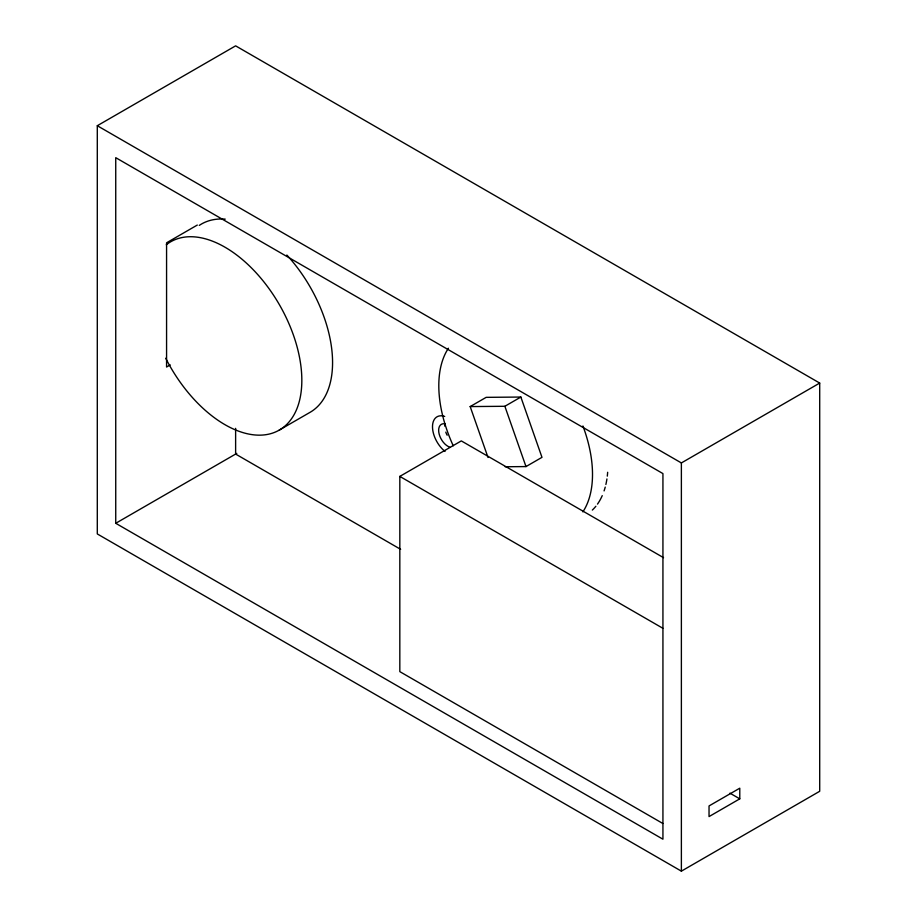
<?xml version="1.0" encoding="UTF-8"?>
<svg xmlns="http://www.w3.org/2000/svg" width="917" height="917" viewBox="0 0 917 917"><rect width="100%" height="100%" fill="white"/><g stroke="black" fill="none" stroke-linecap="round" stroke-linejoin="round"><path stroke-width="1.38" d="M97.294 125.721L235.623 45.85L819.706 383.065L819.706 791.279L681.377 871.15L97.294 533.935L97.294 125.721L681.377 462.936L819.706 383.065M197.304 225.055L166.573 242.799L166.573 367.041L170.253 364.909M115.737 523.286L662.934 839.204L662.934 473.585L115.737 157.667L115.737 523.286L236.781 453.399M279.112 430.188L309.854 412.444A108.687 62.746 60 0 0 286.861 255.052M488.027 457.491L470.18 406.575L486.17 397.348L520.856 397.05L541.981 457.342L525.991 466.581L505.187 466.753M470.18 406.575L504.866 406.288L520.856 397.05M662.842 823.489L399.823 671.634L399.823 476.404L461.308 440.905L663.53 557.662M739.778 798.845L709.036 816.588L709.036 805.94L739.778 788.196L739.778 798.845L729.932 793.159M399.823 476.404L662.842 628.26M400.649 549.34L235.623 454.064L235.623 428.354M504.866 406.288L525.991 466.581M681.377 462.936L681.377 871.15M199.264 225.399A108.687 62.746 60 0 1 225.238 219.14M166.298 244.759A108.687 62.746 60 0 1 278.011 302.335A108.687 62.746 60 0 1 277.347 431.128A108.687 62.746 60 0 1 165.713 358.238M447.152 435.231A13.044 7.531 60 0 1 445.8 432.148M444.814 426.187A13.044 7.531 60 0 1 445.249 423.711M445.043 451.439A21.733 12.551 60 0 1 432.503 426.955A21.733 12.551 60 0 1 444.699 416.433M449.777 447.152A13.044 7.531 60 0 1 439.174 434.142A13.044 7.531 60 0 1 443.702 423.723M607.65 472.289A108.687 62.746 60 0 1 607.295 476.141M606.916 478.961A108.687 62.746 60 0 1 605.885 484.463M605.231 487.099A108.687 62.746 60 0 1 604.074 490.904M602.24 495.638A108.687 62.746 60 0 1 597.483 504.121M595.867 506.253A108.687 62.746 60 0 1 592.336 510.07M453.239 445.777A108.687 62.746 60 0 1 448.436 348.219M582.925 425.981A108.687 62.746 60 0 1 582.88 511.869"/></g></svg>
